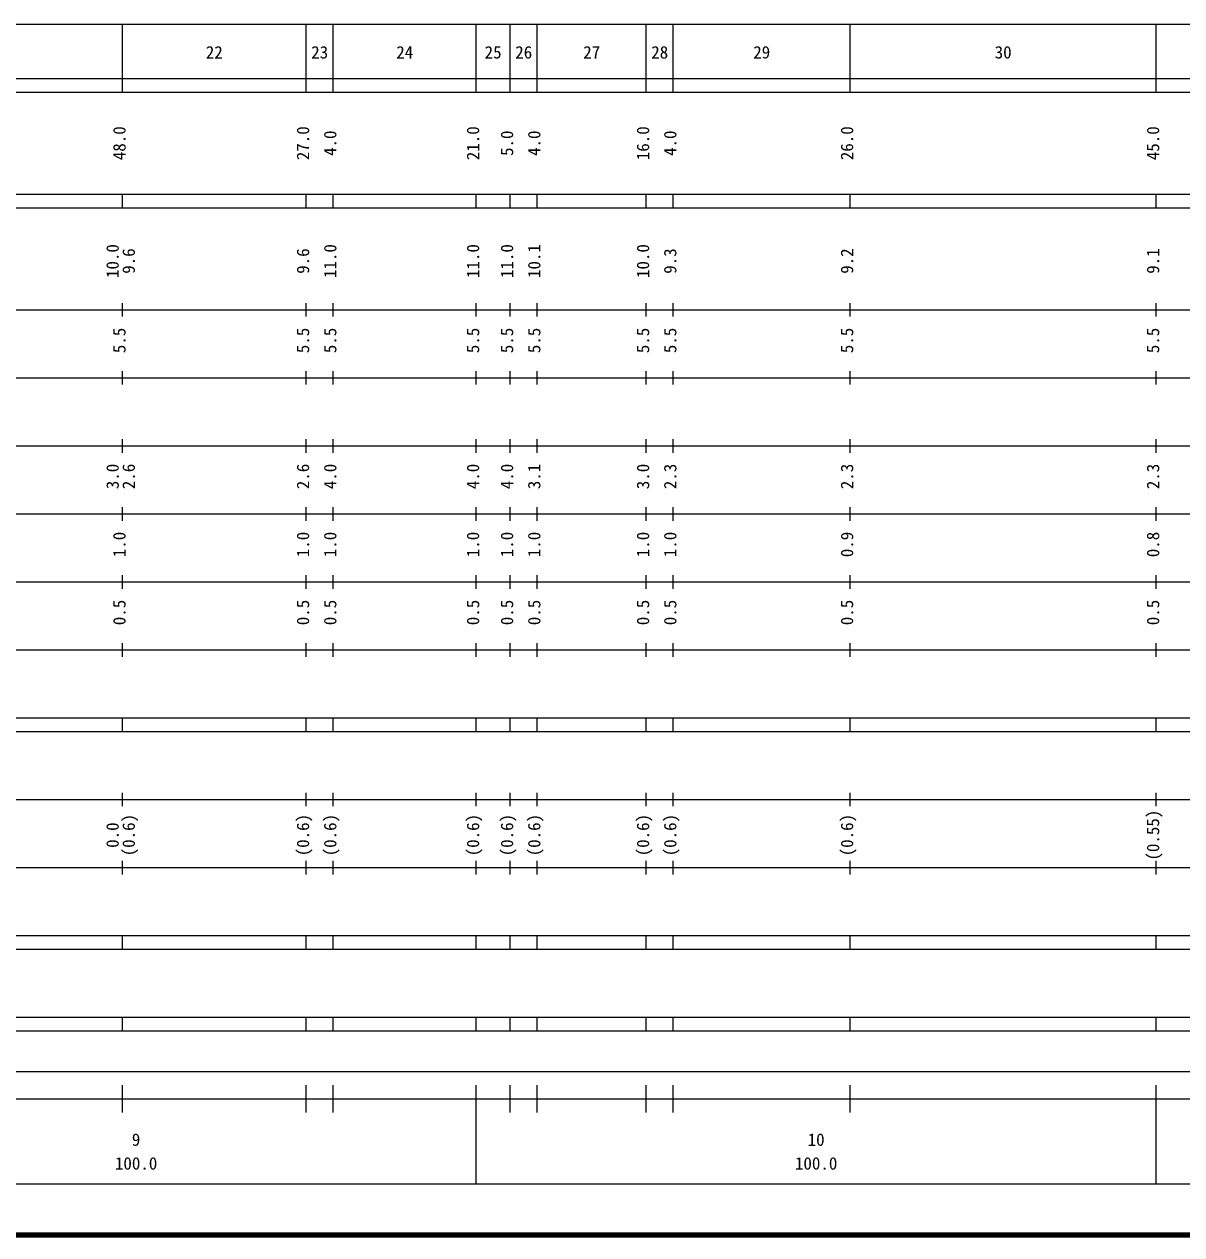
# Model space of a CAD drawing. Units: millimetres on the paper, enlarged 1000 times. Extents: x 40000 to 680000, y 20000 to 380000.
# Drawn here: x 301547 to 471771, y 20000 to 198000 of the extents above; entities that cross this region are included whole.
import ezdxf
from ezdxf.enums import TextEntityAlignment as Align

# ---------------------------------------------------------------- set-up
doc = ezdxf.new("R2010")
doc.units = ezdxf.units.MM
doc.header["$LTSCALE"] = 1000
doc.layers.add('M-TTL', color=2, linetype='Continuous', lineweight=140)
doc.layers.add('M-TTL-BAND', color=7, linetype='Continuous', lineweight=25)
doc.styles.add('ＭＳ ゴシック', font='')
doc.styles.get('ＭＳ ゴシック').set_extended_font_data('MS Gothic')

msp = doc.modelspace()

# ---------------------------------------------------------------- linework, layer by layer
at = {"layer": 'M-TTL'}
msp.add_line((40000, 20000), (680000, 20000), dxfattribs=at)
at = {"layer": 'M-TTL-BAND'}
for p, q in [((68000, 198000), (579000, 198000)), ((316000, 188000), (316000, 198000)), ((343000, 188000), (343000, 198000)), ((347000, 188000), (347000, 198000)), ((368000, 188000), (368000, 198000)), ((373000, 188000), (373000, 198000)), ((377000, 188000), (377000, 198000)), ((393000, 188000), (393000, 198000)), ((397000, 188000), (397000, 198000)), ((423000, 188000), (423000, 198000)), ((468000, 188000), (468000, 198000)), ((40000, 190000), (579000, 190000)), ((40000, 188000), (579000, 188000)), ((40000, 173000), (579000, 173000)), ((316000, 171000), (316000, 173000)), ((343000, 171000), (343000, 173000)), ((347000, 171000), (347000, 173000)), ((368000, 171000), (368000, 173000)), ((373000, 171000), (373000, 173000)), ((377000, 171000), (377000, 173000)), ((393000, 171000), (393000, 173000)), ((397000, 171000), (397000, 173000)), ((423000, 171000), (423000, 173000)), ((468000, 171000), (468000, 173000)), ((40000, 171000), (579000, 171000)), ((316000, 155000), (316000, 157000)), ((343000, 155000), (343000, 157000)), ((347000, 155000), (347000, 157000)), ((368000, 155000), (368000, 157000)), ((373000, 155000), (373000, 157000)), ((377000, 155000), (377000, 157000)), ((393000, 155000), (393000, 157000)), ((397000, 155000), (397000, 157000)), ((423000, 155000), (423000, 157000)), ((468000, 155000), (468000, 157000)), ((40000, 156000), (579000, 156000)), ((46000, 146000), (579000, 146000)), ((316000, 145000), (316000, 147000)), ((343000, 145000), (343000, 147000)), ((347000, 145000), (347000, 147000)), ((368000, 145000), (368000, 147000)), ((373000, 145000), (373000, 147000)), ((377000, 145000), (377000, 147000)), ((393000, 145000), (393000, 147000)), ((397000, 145000), (397000, 147000)), ((423000, 145000), (423000, 147000)), ((468000, 145000), (468000, 147000)), ((52000, 136000), (579000, 136000)), ((316000, 135000), (316000, 137000)), ((343000, 135000), (343000, 137000)), ((347000, 135000), (347000, 137000)), ((368000, 135000), (368000, 137000)), ((373000, 135000), (373000, 137000)), ((377000, 135000), (377000, 137000)), ((393000, 135000), (393000, 137000)), ((397000, 135000), (397000, 137000)), ((423000, 135000), (423000, 137000)), ((468000, 135000), (468000, 137000)), ((316000, 125000), (316000, 127000)), ((343000, 125000), (343000, 127000)), ((347000, 125000), (347000, 127000)), ((368000, 125000), (368000, 127000)), ((373000, 125000), (373000, 127000)), ((377000, 125000), (377000, 127000)), ((393000, 125000), (393000, 127000)), ((397000, 125000), (397000, 127000)), ((423000, 125000), (423000, 127000)), ((468000, 125000), (468000, 127000)), ((46000, 126000), (579000, 126000)), ((52000, 116000), (579000, 116000)), ((316000, 115000), (316000, 117000)), ((343000, 115000), (343000, 117000)), ((347000, 115000), (347000, 117000)), ((368000, 115000), (368000, 117000)), ((373000, 115000), (373000, 117000)), ((377000, 115000), (377000, 117000)), ((393000, 115000), (393000, 117000)), ((397000, 115000), (397000, 117000)), ((423000, 115000), (423000, 117000)), ((468000, 115000), (468000, 117000)), ((316000, 105000), (316000, 107000)), ((343000, 105000), (343000, 107000)), ((347000, 105000), (347000, 107000)), ((368000, 105000), (368000, 107000)), ((373000, 105000), (373000, 107000)), ((377000, 105000), (377000, 107000)), ((393000, 105000), (393000, 107000)), ((397000, 105000), (397000, 107000)), ((423000, 105000), (423000, 107000)), ((468000, 105000), (468000, 107000)), ((46000, 106000), (579000, 106000)), ((40000, 96000), (579000, 96000)), ((316000, 94000), (316000, 96000)), ((343000, 94000), (343000, 96000)), ((347000, 94000), (347000, 96000)), ((368000, 94000), (368000, 96000)), ((373000, 94000), (373000, 96000)), ((377000, 94000), (377000, 96000)), ((393000, 94000), (393000, 96000)), ((397000, 94000), (397000, 96000)), ((423000, 94000), (423000, 96000)), ((468000, 94000), (468000, 96000)), ((40000, 94000), (579000, 94000)), ((49000, 84000), (579000, 84000)), ((316000, 83000), (316000, 85000)), ((343000, 83000), (343000, 85000)), ((347000, 83000), (347000, 85000)), ((368000, 83000), (368000, 85000)), ((373000, 83000), (373000, 85000)), ((377000, 83000), (377000, 85000)), ((393000, 83000), (393000, 85000)), ((397000, 83000), (397000, 85000)), ((423000, 83000), (423000, 85000)), ((468000, 83000), (468000, 85000)), ((316000, 73000), (316000, 75000)), ((343000, 73000), (343000, 75000)), ((347000, 73000), (347000, 75000)), ((368000, 73000), (368000, 75000)), ((373000, 73000), (373000, 75000)), ((377000, 73000), (377000, 75000)), ((393000, 73000), (393000, 75000)), ((397000, 73000), (397000, 75000)), ((423000, 73000), (423000, 75000)), ((468000, 73000), (468000, 75000)), ((40000, 74000), (579000, 74000)), ((40000, 64000), (579000, 64000)), ((316000, 62000), (316000, 64000)), ((343000, 62000), (343000, 64000)), ((347000, 62000), (347000, 64000)), ((368000, 62000), (368000, 64000)), ((373000, 62000), (373000, 64000)), ((377000, 62000), (377000, 64000)), ((393000, 62000), (393000, 64000)), ((397000, 62000), (397000, 64000)), ((423000, 62000), (423000, 64000)), ((468000, 62000), (468000, 64000)), ((40000, 62000), (579000, 62000)), ((40000, 52000), (579000, 52000)), ((316000, 50000), (316000, 52000)), ((343000, 50000), (343000, 52000)), ((347000, 50000), (347000, 52000)), ((368000, 50000), (368000, 52000)), ((373000, 50000), (373000, 52000)), ((377000, 50000), (377000, 52000)), ((393000, 50000), (393000, 52000)), ((397000, 50000), (397000, 52000)), ((423000, 50000), (423000, 52000)), ((468000, 50000), (468000, 52000)), ((40000, 50000), (579000, 50000)), ((71000, 44000), (565000, 44000)), ((316000, 38000), (316000, 42000)), ((343000, 38000), (343000, 42000)), ((347000, 38000), (347000, 42000)), ((368000, 27500), (368000, 42000)), ((373000, 38000), (373000, 42000)), ((377000, 38000), (377000, 42000)), ((393000, 38000), (393000, 42000)), ((397000, 38000), (397000, 42000)), ((423000, 38000), (423000, 42000)), ((468000, 27500), (468000, 42000)), ((40000, 40000), (579000, 40000)), ((68000, 27500), (579000, 27500))]:
    msp.add_line(p, q, dxfattribs=at)

# ---------------------------------------------------------------- texts
at = {"layer": 'M-TTL-BAND', "style": 'ＭＳ ゴシック'}
for s, p in [('22', (329500, 192405)), ('23', (345000, 192405)), ('24', (357500, 192405)), ('25', (370500, 192405)), ('26', (375000, 192405)), ('27', (385000, 192405)), ('28', (395000, 192405)), ('29', (410000, 192405)), ('30', (445500, 192405)), ('9', (318000, 32523)), ('10', (418000, 32523)), ('100.0', (318000, 29033)), ('100.0', (418000, 29033))]:
    msp.add_text(s, height=1833, dxfattribs=at).set_placement(p, align=Align.BOTTOM_CENTER)
for s, p in [('48.0', (317000, 180500)), ('27.0', (344000, 180500)), ('4.0', (348000, 180500)), ('21.0', (369000, 180500)), ('5.0', (374000, 180500)), ('4.0', (378000, 180500)), ('16.0', (394000, 180500)), ('4.0', (398000, 180500)), ('26.0', (424000, 180500)), ('45.0', (469000, 180500)), ('10.1', (378000, 163174)), ('10.0', (316000, 163174)), ('9.6', (318370, 163174)), ('9.6', (344000, 163174)), ('11.0', (348000, 163174)), ('11.0', (369000, 163174)), ('11.0', (374000, 163174)), ('10.0', (394000, 163174)), ('9.3', (398000, 163174)), ('9.2', (424000, 163174)), ('9.1', (469000, 163174)), ('5.5', (317000, 151500)), ('5.5', (344000, 151500)), ('5.5', (348000, 151500)), ('5.5', (369000, 151500)), ('5.5', (374000, 151500)), ('5.5', (378000, 151500)), ('5.5', (394000, 151500)), ('5.5', (398000, 151500)), ('5.5', (424000, 151500)), ('5.5', (469000, 151500)), ('3.0', (316000, 131500)), ('2.6', (318370, 131500)), ('2.6', (344000, 131500)), ('4.0', (348000, 131500)), ('4.0', (369000, 131500)), ('4.0', (374000, 131500)), ('3.1', (378000, 131500)), ('3.0', (394000, 131500)), ('2.3', (398000, 131500)), ('2.3', (424000, 131500)), ('2.3', (469000, 131500)), ('1.0', (317000, 121500)), ('1.0', (344000, 121500)), ('1.0', (348000, 121500)), ('1.0', (369000, 121500)), ('1.0', (374000, 121500)), ('1.0', (378000, 121500)), ('1.0', (394000, 121500)), ('1.0', (398000, 121500)), ('0.9', (424000, 121500)), ('0.8', (469000, 121500)), ('0.5', (317000, 111500)), ('0.5', (344000, 111500)), ('0.5', (348000, 111500)), ('0.5', (369000, 111500)), ('0.5', (374000, 111500)), ('0.5', (378000, 111500)), ('0.5', (394000, 111500)), ('0.5', (398000, 111500)), ('0.5', (424000, 111500)), ('0.5', (469000, 111500)), ('(0.55)', (469000, 78764)), ('0.0', (316000, 78764)), ('(0.6)', (318370, 78764)), ('(0.6)', (344000, 78764)), ('(0.6)', (348000, 78764)), ('(0.6)', (369000, 78764)), ('(0.6)', (374000, 78764)), ('(0.6)', (378000, 78764)), ('(0.6)', (394000, 78764)), ('(0.6)', (398000, 78764)), ('(0.6)', (424000, 78764))]:
    msp.add_text(s, height=1833, rotation=90, dxfattribs=at).set_placement(p, align=Align.BOTTOM_CENTER)

doc.saveas('drawing.dxf')
